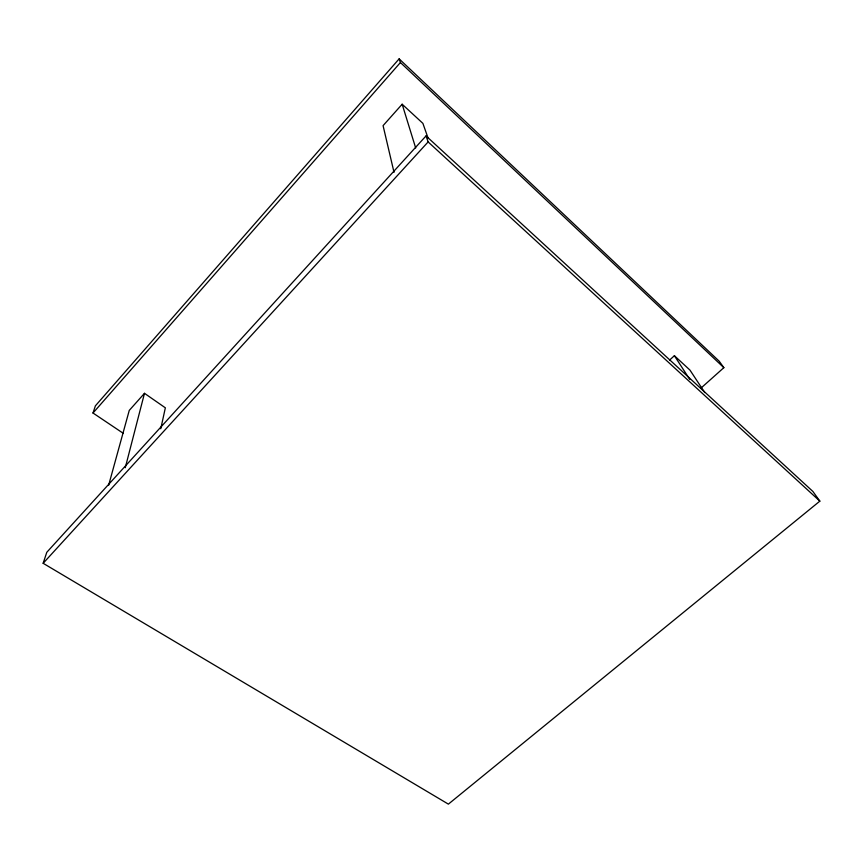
<?xml version="1.0" encoding="UTF-8"?>
<svg xmlns="http://www.w3.org/2000/svg" width="863" height="863" viewBox="0 0 863 863"><rect width="100%" height="100%" fill="white"/><g stroke="black" fill="none" stroke-linecap="round" stroke-linejoin="round"><path stroke-width="1.29" d="M160.766 428.76L165.351 407.821L144.488 393.323L129.256 410.421L108.598 485.405M125.264 467.735L144.488 393.323M43.15 563.291L46.796 552.288L426.031 135.923L812.87 491.435L819.85 501.133L448.382 804.133L43.15 563.291L428.124 141.92L426.031 135.923M123.226 433.291L93.01 413.021L95.394 405.826L399.138 58.867L719.213 361.219L723.852 367.67L700.734 388.318M93.01 413.021L400.421 62.535L399.138 58.867M428.242 138.576L422.892 123.377L402.158 104.229L383.075 125.642L394.024 172.352M669.537 360.141L674.381 355.707L689.969 370.108L704.758 392.546M428.124 141.92L819.85 501.133M400.421 62.535L723.852 367.67M674.381 355.707L689.72 379.364M402.158 104.229L415.686 147.972"/></g></svg>
